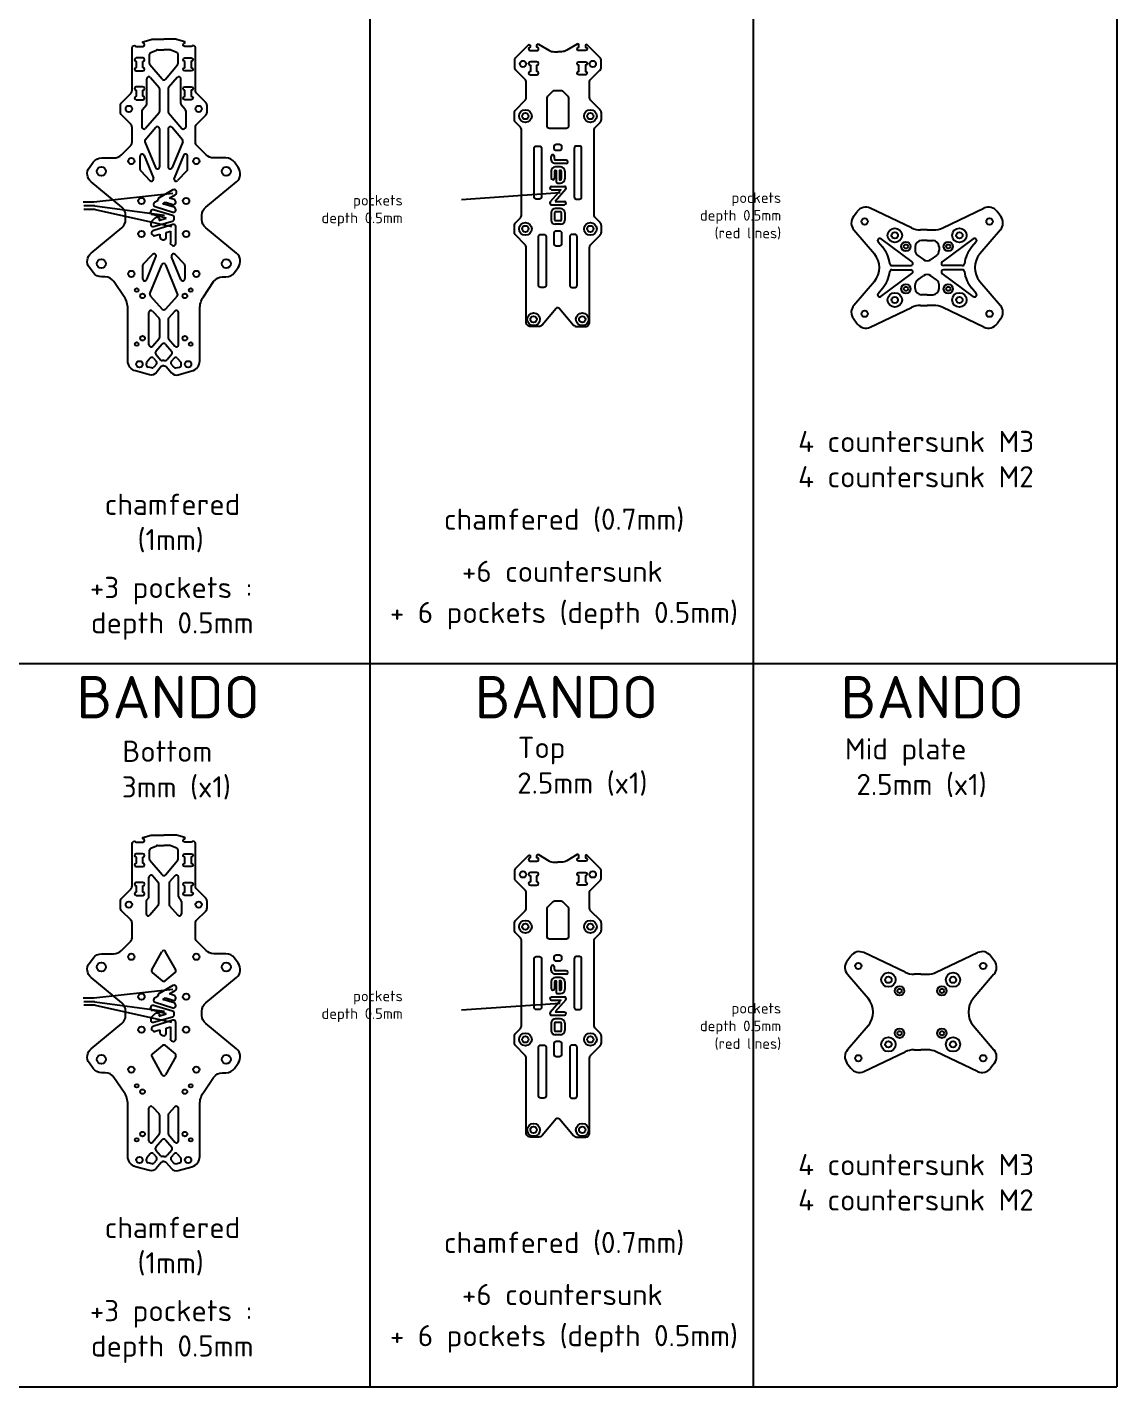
# Model space of a CAD drawing. Header units: millimetres. Extents: x -438 to 1254, y -2368 to 488.
# Drawn here: x 365 to 880, y -709 to -67 of the extents above; entities that cross this region are included whole.
import ezdxf

# ---------------------------------------------------------------- set-up
doc = ezdxf.new("R2010")
doc.units = ezdxf.units.MM
doc.linetypes.add('JIS_09_08', pattern=[10.75, 8, -0.55, 0.55, -0.55, 0.55, -0.55])
for name, color, linetype in [('Calque1', 150, 'Continuous'), ('Calque1_chamfered', 40, 'Continuous'), ('Calque1_countersunk', 90, 'Continuous'), ('Calque1_pocket', 10, 'Continuous')]:
    doc.layers.add(name, color=color, linetype=linetype)
doc.styles.get("Standard").update_dxf_attribs({"font": 'arial.ttf'})

msp = doc.modelspace()

# ---------------------------------------------------------------- linework, layer by layer
at = {"layer": 'Calque1'}
for p, q in [((527.14, 401.79), (527.14, -709.02)), ((708.12, 401.24), (708.12, -709.02)), ((879.83, 401.24), (879.83, -709.02)), ((423.06, -84.33), (423.06, -80.04)), ((423.67, -79.11), (426.44, -77.95)), ((426.83, -77.87), (429.82, -77.87)), ((432.81, -77.87), (429.82, -77.87)), ((435.96, -79.11), (433.2, -77.95)), ((436.57, -84.33), (436.57, -80.04)), ((429.06, -91.68), (423.3, -84.98)), ((430.58, -91.68), (436.33, -84.98)), ((421.82, -103.13), (421.82, -91.56)), ((423.58, -90.91), (427.58, -95.57)), ((427.82, -96.22), (427.82, -106.9)), ((431.82, -96.22), (431.82, -106.9)), ((436.06, -90.91), (432.06, -95.57)), ((437.82, -103.13), (437.82, -91.56)), ((419.48, -106.59), (419.48, -114.28)), ((419.72, -105.94), (421.58, -103.78)), ((427.58, -107.55), (421.24, -114.94)), ((432.06, -107.55), (438.4, -114.94)), ((439.92, -105.94), (438.06, -103.78)), ((440.16, -106.59), (440.16, -114.28)), ((421.06, -120.26), (426.06, -114.43)), ((427.82, -115.09), (427.82, -133.05)), ((431.82, -115.09), (431.82, -133.05)), ((438.58, -120.26), (433.58, -114.43)), ((420.87, -121.23), (425.89, -133.43)), ((438.77, -121.23), (433.74, -133.43)), ((418.62, -134.3), (418.62, -128.11)), ((420.55, -127.73), (424.93, -138.42)), ((439.09, -127.73), (434.71, -138.42)), ((441.01, -134.3), (441.01, -128.11)), ((418.91, -135), (423.29, -139.49)), ((440.73, -135), (436.35, -139.49)), ((782.92, -161.88), (763.41, -152.62)), ((797.61, -161.88), (817.12, -152.62)), ((755.44, -156.61), (757.24, -154.17)), ((825.09, -156.61), (823.28, -154.17)), ((755.66, -162.83), (765.37, -174.17)), ((790.26, -162.85), (787.21, -162.85)), ((790.26, -162.85), (793.32, -162.85)), ((824.87, -162.83), (815.16, -174.17)), ((767.1, -168.5), (769.17, -170.92)), ((768.45, -167.05), (783.1, -177.87)), ((784.61, -170.85), (784.61, -172.5)), ((790.26, -167.85), (787.61, -167.85)), ((790.26, -167.85), (792.92, -167.85)), ((795.92, -170.85), (795.92, -172.5)), ((812.08, -167.05), (797.42, -177.87)), ((813.43, -168.5), (811.36, -170.92)), ((419.82, -179.68), (419.82, -185.87)), ((420.1, -178.98), (424.48, -174.49)), ((421.74, -186.25), (426.12, -175.56)), ((423.29, -193.03), (428.89, -179.35)), ((436.35, -193.03), (430.74, -179.35)), ((437.89, -186.25), (433.51, -175.56)), ((439.53, -178.98), (435.16, -174.49)), ((439.82, -179.68), (439.82, -185.87)), ((773.65, -179.68), (782.51, -179.68)), ((785.82, -174.91), (788.48, -176.87)), ((794.7, -174.91), (792.05, -176.87)), ((806.88, -179.68), (798.02, -179.68)), ((768.45, -194.31), (783.1, -183.48)), ((773.65, -181.68), (782.51, -181.68)), ((785.82, -186.44), (788.48, -184.48)), ((794.7, -186.44), (792.05, -184.48)), ((812.08, -194.31), (797.42, -183.48)), ((806.88, -181.68), (798.02, -181.68)), ((765.37, -187.18), (755.66, -198.52)), ((767.1, -192.85), (769.17, -190.43)), ((784.61, -190.5), (784.61, -188.86)), ((795.92, -190.5), (795.92, -188.86)), ((813.43, -192.85), (811.36, -190.43)), ((815.16, -187.18), (824.87, -198.52)), ((423.48, -194.08), (429.08, -200.25)), ((436.16, -194.08), (430.56, -200.25)), ((787.21, -198.5), (790.26, -198.5)), ((790.26, -193.5), (787.61, -193.5)), ((790.26, -193.5), (792.92, -193.5)), ((793.32, -198.5), (790.26, -198.5)), ((422.82, -217.17), (422.82, -201.9)), ((424.56, -201.22), (427.56, -204.52)), ((427.82, -205.2), (427.82, -213.65)), ((431.82, -205.2), (431.82, -213.65)), ((435.08, -201.22), (432.08, -204.52)), ((436.82, -217.17), (436.82, -201.9)), ((755.44, -204.75), (757.24, -207.19)), ((763.41, -208.73), (782.92, -199.47)), ((817.12, -208.73), (797.61, -199.47)), ((825.09, -204.75), (823.28, -207.19)), ((427.58, -214.3), (424.58, -217.82)), ((429.06, -216.78), (426.06, -220.29)), ((430.58, -216.78), (433.58, -220.29)), ((432.06, -214.3), (435.06, -217.82)), ((423.43, -223.38), (421.85, -225.23)), ((424.96, -223.38), (426.33, -225)), ((426.06, -221.59), (428.28, -224.21)), ((429.82, -224.56), (429.04, -224.56)), ((429.82, -224.56), (430.59, -224.56)), ((433.58, -221.59), (431.36, -224.21)), ((434.68, -223.38), (433.31, -225)), ((436.2, -223.38), (437.79, -225.23)), ((421.61, -226.69), (421.61, -225.88)), ((424.14, -228.04), (422.4, -227.67)), ((426.32, -226.29), (425.11, -227.71)), ((433.31, -226.29), (434.52, -227.71)), ((435.5, -228.04), (437.24, -227.67)), ((438.03, -226.69), (438.03, -225.88)), ((0, -367.61), (879.83, -367.61)), ((423.06, -459.98), (423.06, -455.69)), ((423.67, -454.77), (426.44, -453.6)), ((426.83, -453.53), (429.82, -453.53)), ((432.81, -453.53), (429.82, -453.53)), ((435.96, -454.77), (433.2, -453.6)), ((436.57, -459.98), (436.57, -455.69)), ((429.06, -467.34), (423.3, -460.63)), ((430.58, -467.34), (436.33, -460.63)), ((422.82, -477.62), (422.82, -468.38)), ((424.58, -467.73), (427.08, -470.64)), ((435.06, -467.73), (432.56, -470.64)), ((436.82, -477.62), (436.82, -468.38)), ((427.32, -471.29), (427.32, -481.24)), ((432.32, -471.29), (432.32, -481.24)), ((421.48, -479.92), (421.48, -485.71)), ((421.72, -479.27), (422.58, -478.27)), ((437.92, -479.27), (437.06, -478.27)), ((438.16, -479.92), (438.16, -485.71)), ((427.08, -481.89), (423.24, -486.36)), ((432.56, -481.89), (436.4, -486.36)), ((424.19, -512.17), (428.94, -503.62)), ((435.45, -512.17), (430.69, -503.62)), ((752.42, -508.04), (754.22, -505.6)), ((779.9, -513.32), (760.39, -504.06)), ((794.58, -513.32), (814.1, -504.06)), ((822.07, -508.04), (820.26, -505.6)), ((429.18, -517.35), (424.43, -513.42)), ((430.46, -517.35), (435.21, -513.42)), ((752.64, -514.27), (762.35, -525.61)), ((787.24, -514.29), (784.19, -514.29)), ((787.24, -514.29), (790.3, -514.29)), ((821.84, -514.27), (812.13, -525.61)), ((762.35, -538.62), (752.64, -549.96)), ((812.13, -538.62), (821.84, -549.96)), ((429.18, -547.94), (424.43, -551.87)), ((430.46, -547.94), (435.21, -551.87)), ((760.39, -560.17), (779.9, -550.91)), ((784.19, -549.94), (787.24, -549.94)), ((790.3, -549.94), (787.24, -549.94)), ((814.1, -560.17), (794.58, -550.91)), ((424.19, -553.12), (428.94, -561.67)), ((435.45, -553.12), (430.69, -561.67)), ((752.42, -556.18), (754.22, -558.62)), ((822.07, -556.18), (820.26, -558.62)), ((422.82, -592.83), (422.82, -577.55)), ((424.56, -576.88), (427.56, -580.18)), ((435.08, -576.88), (432.08, -580.18)), ((436.82, -592.83), (436.82, -577.55)), ((427.82, -580.85), (427.82, -589.31)), ((431.82, -580.85), (431.82, -589.31)), ((427.58, -589.96), (424.58, -593.48)), ((432.06, -589.96), (435.06, -593.48)), ((429.06, -592.43), (426.06, -595.95)), ((430.58, -592.43), (433.58, -595.95)), ((421.61, -602.35), (421.61, -601.54)), ((423.43, -599.03), (421.85, -600.89)), ((424.14, -603.7), (422.4, -603.32)), ((424.96, -599.03), (426.33, -600.65)), ((426.32, -601.95), (425.11, -603.37)), ((426.06, -597.24), (428.28, -599.87)), ((429.82, -600.22), (429.04, -600.22)), ((429.82, -600.22), (430.59, -600.22)), ((433.58, -597.24), (431.36, -599.87)), ((434.68, -599.03), (433.31, -600.65)), ((433.31, -601.95), (434.52, -603.37)), ((435.5, -603.7), (437.24, -603.32)), ((436.2, -599.03), (437.79, -600.89)), ((438.03, -602.35), (438.03, -601.54)), ((0, -709.02), (879.83, -709.02))]:
    msp.add_line(p, q, dxfattribs=at)
for points in [[(429.82, -227.06), (429.41, -227.06, 0.219685), (428.65, -227.41), (426.18, -230.31, -0.290544), (423.11, -231.26), (416.5, -229.46, -0.338273), (412.82, -224.64), (412.82, -200.05, 0.149289), (411.11, -194.47), (406.27, -187.28, 0.249496), (402.12, -185.07), (400.48, -185.07, -0.237956), (396.46, -183.04), (394.67, -180.62, -0.39909), (395.51, -173.79), (409.99, -161.88, 0.224285), (411.81, -158.02), (411.81, -156.99), (411.81, -155.96, 0.224285), (409.99, -152.1), (395.51, -140.19, -0.39909), (394.67, -133.36), (396.46, -130.94, -0.237956), (400.48, -128.91), (406.25, -128.91, 0.198912), (409.79, -127.44), (414.23, -123, 0.198912), (414.82, -121.58), (414.82, -114.39, 0.198912), (414.23, -112.98), (410, -108.74, -0.198912), (409.41, -107.33), (409.41, -105.72), (409.41, -104.12, -0.198912), (410, -102.7), (414.23, -98.46, 0.198912), (414.82, -97.05), (414.82, -76.92, -0.322824), (415.5, -75.97), (416.1, -75.77, 0.284915), (416.82, -76.22), (419.94, -76.22, 1), (419.94, -74.62), (419.94, -74.03), (423.82, -72.94, -0.069107), (424.36, -72.86), (429.82, -72.86)], [(429.82, -227.06), (430.22, -227.06, -0.219685), (430.99, -227.41), (433.46, -230.31, 0.290544), (436.53, -231.26), (443.13, -229.46, 0.338273), (446.82, -224.64), (446.82, -200.05, -0.149289), (448.52, -194.47), (453.37, -187.28, -0.249496), (457.51, -185.07), (459.16, -185.07, 0.237956), (463.18, -183.04), (464.97, -180.62, 0.39909), (464.12, -173.79), (449.65, -161.88, -0.224285), (447.82, -158.02), (447.82, -156.99), (447.82, -155.96, -0.224285), (449.65, -152.1), (464.12, -140.19, 0.39909), (464.97, -133.36), (463.18, -130.94, 0.237956), (459.16, -128.91), (453.39, -128.91, -0.198912), (449.85, -127.44), (445.4, -123, -0.198912), (444.82, -121.58), (444.82, -114.39, -0.198912), (445.4, -112.98), (449.64, -108.74, 0.198912), (450.23, -107.33), (450.23, -105.72), (450.23, -104.12, 0.198912), (449.64, -102.7), (445.4, -98.46, -0.198912), (444.82, -97.05), (444.82, -76.92, 0.322824), (444.13, -75.97), (443.54, -75.77, -0.284915), (442.82, -76.22), (439.7, -76.22, -1), (439.7, -74.62), (439.7, -74.03), (435.82, -72.94, 0.069107), (435.27, -72.86), (429.82, -72.86)], [(615.91, -199.57, 0.219685), (615.15, -199.92), (608.47, -207.76, -0.219685), (606.95, -208.46), (602.91, -208.46, -0.414214), (600.91, -206.46), (600.91, -171.17, 0.198912), (600.33, -169.76), (595.98, -165.41, -0.198912), (595.39, -163.99), (595.39, -160.78, -0.198912), (595.98, -159.37), (598.2, -157.14, 0.198912), (598.79, -155.73), (598.79, -115.81, 0.198912), (598.2, -114.39), (595.98, -112.17, -0.198912), (595.39, -110.75), (595.39, -107.54, -0.198912), (595.98, -106.13), (600.33, -101.78, 0.198912), (600.91, -100.36), (600.91, -92.76, 0.198912), (600.62, -92.05), (596.09, -87.52, -0.198912), (595.51, -86.11), (595.51, -84.5), (595.51, -82.9, -0.198912), (596.09, -81.48), (602.03, -75.54, -0.668179), (602.88, -75.89), (602.88, -76.63, 1), (602.88, -78.23), (606.03, -78.23, 1.000028), (606.03, -76.63), (606.03, -75.58, -0.58149), (606.79, -75.15), (611.7, -78.06, 0.134807), (614.25, -78.76), (615.91, -78.76)], [(615.91, -199.57, -0.219685), (616.68, -199.92), (623.36, -207.76, 0.219685), (624.88, -208.46), (628.91, -208.46, 0.414214), (630.91, -206.46), (630.91, -171.17, -0.198912), (631.5, -169.76), (635.85, -165.41, 0.198912), (636.44, -163.99), (636.44, -160.78, 0.198912), (635.85, -159.37), (633.63, -157.14, -0.198912), (633.04, -155.73), (633.04, -115.81, -0.198912), (633.63, -114.39), (635.85, -112.17, 0.198912), (636.44, -110.75), (636.44, -107.54, 0.198912), (635.85, -106.13), (631.5, -101.78, -0.198912), (630.91, -100.36), (630.91, -92.76, -0.198912), (631.21, -92.05), (635.74, -87.52, 0.198912), (636.32, -86.11), (636.32, -84.5), (636.32, -82.9, 0.198912), (635.74, -81.48), (629.8, -75.54, 0.668179), (628.94, -75.89), (628.94, -76.63, -1), (628.94, -78.23), (625.79, -78.23, -1.000028), (625.79, -76.63), (625.79, -75.58, 0.58149), (625.04, -75.15), (620.13, -78.06, -0.134807), (617.58, -78.76), (615.91, -78.76)], [(429.82, -602.72), (429.41, -602.72, 0.219685), (428.65, -603.07), (426.18, -605.97, -0.290544), (423.11, -606.92), (416.5, -605.12, -0.338273), (412.82, -600.29), (412.82, -575.71, 0.149289), (411.11, -570.12), (406.27, -562.93, 0.249496), (402.12, -560.73), (400.48, -560.73, -0.237956), (396.46, -558.7), (394.67, -556.28, -0.39909), (395.51, -549.44), (409.99, -537.54, 0.224285), (411.81, -533.68), (411.81, -532.65), (411.81, -531.62, 0.224285), (409.99, -527.75), (395.51, -515.85, -0.39909), (394.67, -509.02), (396.46, -506.59, -0.237956), (400.48, -504.56), (406.25, -504.56, 0.198912), (409.79, -503.1), (414.23, -498.65, 0.198912), (414.82, -497.24), (414.82, -490.05, 0.198912), (414.23, -488.63), (410, -484.4, -0.198912), (409.41, -482.98), (409.41, -481.38), (409.41, -479.77, -0.198912), (410, -478.36), (414.23, -474.12, 0.198912), (414.82, -472.71), (414.82, -452.58, -0.322824), (415.5, -451.63), (416.1, -451.43, 0.284915), (416.82, -451.87), (419.94, -451.87, 1), (419.94, -450.27), (419.94, -449.69), (423.82, -448.59, -0.069107), (424.36, -448.52), (429.82, -448.52)], [(429.82, -602.72), (430.22, -602.72, -0.219685), (430.99, -603.07), (433.46, -605.97, 0.290544), (436.53, -606.92), (443.13, -605.12, 0.338273), (446.82, -600.29), (446.82, -575.71, -0.149289), (448.52, -570.12), (453.37, -562.93, -0.249496), (457.51, -560.73), (459.16, -560.73, 0.237956), (463.18, -558.7), (464.97, -556.28, 0.39909), (464.12, -549.44), (449.65, -537.54, -0.224285), (447.82, -533.68), (447.82, -532.65), (447.82, -531.62, -0.224285), (449.65, -527.75), (464.12, -515.85, 0.39909), (464.97, -509.02), (463.18, -506.59, 0.237956), (459.16, -504.56), (453.39, -504.56, -0.198912), (449.85, -503.1), (445.4, -498.65, -0.198912), (444.82, -497.24), (444.82, -490.05, -0.198912), (445.4, -488.63), (449.64, -484.4, 0.198912), (450.23, -482.98), (450.23, -481.38), (450.23, -479.77, 0.198912), (449.64, -478.36), (445.4, -474.12, -0.198912), (444.82, -472.71), (444.82, -452.58, 0.322824), (444.13, -451.63), (443.54, -451.43, -0.284915), (442.82, -451.87), (439.7, -451.87, -1), (439.7, -450.27), (439.7, -449.69), (435.82, -448.59, 0.069107), (435.27, -448.52), (429.82, -448.52)], [(615.91, -582.23, 0.219685), (615.15, -582.58), (608.47, -590.42, -0.219685), (606.95, -591.12), (602.91, -591.12, -0.414214), (600.91, -589.12), (600.91, -553.83, 0.198912), (600.33, -552.42), (595.98, -548.06, -0.198912), (595.39, -546.65), (595.39, -543.44, -0.198912), (595.98, -542.02), (598.2, -539.8, 0.198912), (598.79, -538.38), (598.79, -498.46, 0.198912), (598.2, -497.05), (595.98, -494.82, -0.198912), (595.39, -493.41), (595.39, -490.2, -0.198912), (595.98, -488.79), (600.33, -484.43, 0.198912), (600.91, -483.02), (600.91, -475.41, 0.198912), (600.62, -474.71), (596.09, -470.18, -0.198912), (595.51, -468.76), (595.51, -467.16), (595.51, -465.55, -0.198912), (596.09, -464.14), (602.03, -458.2, -0.668179), (602.88, -458.55), (602.88, -459.29, 1), (602.88, -460.89), (606.03, -460.89, 1.000028), (606.03, -459.29), (606.03, -458.23, -0.58149), (606.79, -457.8), (611.7, -460.72, 0.134807), (614.25, -461.42), (615.91, -461.42)], [(615.91, -582.23, -0.219685), (616.68, -582.58), (623.36, -590.42, 0.219685), (624.88, -591.12), (628.91, -591.12, 0.414214), (630.91, -589.12), (630.91, -553.83, -0.198912), (631.5, -552.42), (635.85, -548.06, 0.198912), (636.44, -546.65), (636.44, -543.44, 0.198912), (635.85, -542.02), (633.63, -539.8, -0.198912), (633.04, -538.38), (633.04, -498.46, -0.198912), (633.63, -497.05), (635.85, -494.82, 0.198912), (636.44, -493.41), (636.44, -490.2, 0.198912), (635.85, -488.79), (631.5, -484.43, -0.198912), (630.91, -483.02), (630.91, -475.41, -0.198912), (631.21, -474.71), (635.74, -470.18, 0.198912), (636.32, -468.76), (636.32, -467.16), (636.32, -465.55, 0.198912), (635.74, -464.14), (629.8, -458.2, 0.668179), (628.94, -458.55), (628.94, -459.29, -1), (628.94, -460.89), (625.79, -460.89, -1.000028), (625.79, -459.29), (625.79, -458.23, 0.58149), (625.04, -457.8), (620.13, -460.72, -0.134807), (617.58, -461.42), (615.91, -461.42)]]:
    msp.add_lwpolyline(points, format="xyb", dxfattribs=at)
for points in [[(419.94, -83.3, 1), (419.94, -81.7), (416.82, -81.7, 1), (416.82, -83.3), (416.82, -86.2, 1), (416.82, -87.8), (419.94, -87.8, 1), (419.94, -86.2)], [(439.7, -83.3, -1), (439.7, -81.7), (442.82, -81.7, -1), (442.82, -83.3), (442.82, -86.2, -1), (442.82, -87.8), (439.7, -87.8, -1), (439.7, -86.2)], [(606.03, -89.6, 1), (606.03, -88), (606.03, -85.1, 1), (606.03, -83.5), (602.91, -83.5, 1), (602.91, -85.1), (602.91, -88, 1), (602.91, -89.6)], [(625.79, -89.6, -1), (625.79, -88), (625.79, -85.1, -1), (625.79, -83.5), (628.91, -83.5, -1), (628.91, -85.1), (628.91, -88, -1), (628.91, -89.6)], [(419.94, -96.89, 1), (419.94, -95.29), (416.82, -95.29, 1), (416.82, -96.89), (416.82, -99.79, 1), (416.82, -101.39), (419.94, -101.39, 1), (419.94, -99.79)], [(439.7, -96.89, -1), (439.7, -95.29), (442.82, -95.29, -1), (442.82, -96.89), (442.82, -99.79, -1), (442.82, -101.39), (439.7, -101.39, -1), (439.7, -99.79)], [(614.38, -96.98), (617.45, -96.98, -0.198912), (618.16, -97.27), (620.62, -99.73, -0.198912), (620.91, -100.44), (620.91, -113.98, -0.414214), (619.91, -114.98), (611.91, -114.98, -0.414214), (610.91, -113.98), (610.91, -100.44, -0.198912), (611.21, -99.73), (613.67, -97.27, -0.198912)], [(605.71, -123.27), (607.21, -123.27, -0.414214), (608.21, -124.27), (608.21, -147.27, -0.414214), (607.21, -148.27), (605.71, -148.27, -0.414214), (604.71, -147.27), (604.71, -124.27, -0.414214)], [(626.12, -123.27), (624.62, -123.27, 0.414214), (623.62, -124.27), (623.62, -147.27, 0.414214), (624.62, -148.27), (626.12, -148.27, 0.414214), (627.12, -147.27), (627.12, -124.27, 0.414214)], [(607.83, -165.03), (609.33, -165.03, -0.414214), (610.33, -166.03), (610.33, -189.03, -0.414214), (609.33, -190.03), (607.83, -190.03, -0.414214), (606.83, -189.03), (606.83, -166.03, -0.414214)], [(624, -165.03), (622.5, -165.03, 0.414214), (621.5, -166.03), (621.5, -189.03, 0.414214), (622.5, -190.03), (624, -190.03, 0.414214), (625, -189.03), (625, -166.03, 0.414214)], [(419.94, -458.96, 1), (419.94, -457.36), (416.82, -457.36, 1), (416.82, -458.96), (416.82, -461.86, 1), (416.82, -463.46), (419.94, -463.46, 1), (419.94, -461.86)], [(439.7, -458.96, -1), (439.7, -457.36), (442.82, -457.36, -1), (442.82, -458.96), (442.82, -461.86, -1), (442.82, -463.46), (439.7, -463.46, -1), (439.7, -461.86)], [(606.03, -472.26, 1), (606.03, -470.66), (606.03, -467.76, 1), (606.03, -466.16), (602.91, -466.16, 1), (602.91, -467.76), (602.91, -470.66, 1), (602.91, -472.26)], [(625.79, -472.26, -1), (625.79, -470.66), (625.79, -467.76, -1), (625.79, -466.16), (628.91, -466.16, -1), (628.91, -467.76), (628.91, -470.66, -1), (628.91, -472.26)], [(419.94, -472.54, 1), (419.94, -470.94), (416.82, -470.94, 1), (416.82, -472.54), (416.82, -475.44, 1), (416.82, -477.04), (419.94, -477.04, 1), (419.94, -475.44)], [(439.7, -472.54, -1), (439.7, -470.94), (442.82, -470.94, -1), (442.82, -472.54), (442.82, -475.44, -1), (442.82, -477.04), (439.7, -477.04, -1), (439.7, -475.44)], [(614.38, -479.63), (617.45, -479.63, -0.198912), (618.16, -479.92), (620.62, -482.39, -0.198912), (620.91, -483.1), (620.91, -496.63, -0.414214), (619.91, -497.63), (611.91, -497.63, -0.414214), (610.91, -496.63), (610.91, -483.1, -0.198912), (611.21, -482.39), (613.67, -479.92, -0.198912)], [(605.71, -505.92), (607.21, -505.92, -0.414214), (608.21, -506.92), (608.21, -529.92, -0.414214), (607.21, -530.92), (605.71, -530.92, -0.414214), (604.71, -529.92), (604.71, -506.92, -0.414214)], [(626.12, -505.92), (624.62, -505.92, 0.414214), (623.62, -506.92), (623.62, -529.92, 0.414214), (624.62, -530.92), (626.12, -530.92, 0.414214), (627.12, -529.92), (627.12, -506.92, 0.414214)], [(607.83, -547.68), (609.33, -547.68, -0.414214), (610.33, -548.68), (610.33, -571.68, -0.414214), (609.33, -572.68), (607.83, -572.68, -0.414214), (606.83, -571.68), (606.83, -548.68, -0.414214)], [(624, -547.68), (622.5, -547.68, 0.414214), (621.5, -548.68), (621.5, -571.68, 0.414214), (622.5, -572.68), (624, -572.68, 0.414214), (625, -571.68), (625, -548.68, 0.414214)]]:
    msp.add_lwpolyline(points, format="xyb", close=True, dxfattribs=at)
for centre, radius in [((599.43, -84.5), 1.5), ((632.4, -84.5), 1.5), ((413.34, -105.72), 1.5), ((446.3, -105.72), 1.5), ((600.57, -109.15), 1.5), ((631.26, -109.15), 1.5), ((400.33, -135.2), 2.15), ((414.48, -130.37), 1.5), ((445.16, -130.37), 1.5), ((459.3, -135.2), 2.15), ((419.28, -149.2), 1.5), ((440.36, -149.2), 1.5), ((760.78, -158.89), 1.5), ((819.75, -158.89), 1.5), ((419.28, -164.78), 1.5), ((440.36, -164.78), 1.5), ((600.57, -162.39), 1.5), ((631.26, -162.39), 1.5), ((775.01, -165.43), 1.5), ((805.51, -165.43), 1.5), ((780.26, -170.68), 1), ((800.26, -170.68), 1), ((400.33, -178.78), 2.15), ((459.3, -178.78), 2.15), ((414.48, -183.61), 1.5), ((445.16, -183.61), 1.5), ((417.07, -191.28), 0.85), ((442.57, -191.28), 0.85), ((780.26, -190.68), 1), ((800.26, -190.68), 1), ((419.82, -194.03), 1.1), ((439.82, -194.03), 1.1), ((775.01, -195.93), 1.5), ((805.51, -195.93), 1.5), ((604.41, -205.05), 1.5), ((627.41, -205.05), 1.5), ((760.78, -202.46), 1.5), ((819.75, -202.46), 1.5), ((417.07, -216.78), 0.85), ((419.82, -214.03), 1.1), ((439.82, -214.03), 1.1), ((442.57, -216.78), 0.85), ((418.32, -226.27), 1.5), ((441.32, -226.27), 1.5), ((599.43, -467.16), 1.5), ((632.4, -467.16), 1.5), ((413.34, -481.38), 1.5), ((446.3, -481.38), 1.5), ((600.57, -491.81), 1.5), ((631.26, -491.81), 1.5), ((414.48, -506.03), 1.5), ((445.16, -506.03), 1.5), ((400.33, -510.86), 2.15), ((459.3, -510.86), 2.15), ((757.76, -510.33), 1.5), ((816.73, -510.33), 1.5), ((771.99, -516.86), 1.5), ((802.49, -516.86), 1.5), ((419.28, -524.86), 1.5), ((440.36, -524.86), 1.5), ((777.24, -522.11), 1), ((797.24, -522.11), 1), ((419.28, -540.43), 1.5), ((440.36, -540.43), 1.5), ((600.57, -545.04), 1.5), ((631.26, -545.04), 1.5), ((777.24, -542.11), 1), ((797.24, -542.11), 1), ((771.99, -547.36), 1.5), ((802.49, -547.36), 1.5), ((400.33, -554.43), 2.15), ((414.48, -559.27), 1.5), ((445.16, -559.27), 1.5), ((459.3, -554.43), 2.15), ((757.76, -553.9), 1.5), ((816.73, -553.9), 1.5), ((417.07, -566.94), 0.85), ((419.82, -569.69), 1.1), ((439.82, -569.69), 1.1), ((442.57, -566.94), 0.85), ((419.82, -589.69), 1.1), ((439.82, -589.69), 1.1), ((604.41, -587.71), 1.5), ((627.41, -587.71), 1.5), ((417.07, -592.44), 0.85), ((442.57, -592.44), 0.85), ((418.32, -601.93), 1.5), ((441.32, -601.93), 1.5)]:
    msp.add_circle(centre, radius, dxfattribs=at)
for centre, radius, start, end in [((424.06, -80.04), 1, 112.86101, 180), ((426.83, -78.87), 1, 90, 112.86101), ((432.81, -78.87), 1, 67.13899, 90), ((435.57, -80.04), 1, 0, 67.13899), ((424.06, -84.33), 1, 180, 220.65244), ((435.57, -84.33), 1, 319.34756, 0), ((422.82, -91.56), 1, 40.65244, 180), ((426.82, -96.22), 1, 0, 40.65244), ((429.82, -91.03), 1, 220.65244, 319.34756), ((432.82, -96.22), 1, 139.34756, 180), ((436.82, -91.56), 1, 360, 139.34756), ((420.48, -106.59), 1, 139.34756, 180), ((420.82, -103.13), 1, 319.34756, 0), ((426.82, -106.9), 1, 319.34756, 360), ((432.82, -106.9), 1, 180, 220.65244), ((438.82, -103.13), 1, 180, 220.65244), ((439.16, -106.59), 1, 360, 40.65244), ((420.48, -114.28), 1, 180, 319.34756), ((426.82, -115.09), 1, 0, 139.34756), ((432.82, -115.09), 1, 40.65244, 180), ((439.16, -114.28), 1, 220.65244, 360), ((421.82, -120.91), 1, 139.34756, 198.90375), ((437.82, -120.91), 1, 341.09625, 40.65244), ((419.62, -128.11), 1, 22.27365, 180), ((440.01, -128.11), 1, 360, 157.72635), ((419.62, -134.3), 1, 180, 224.25472), ((426.82, -133.05), 1, 202.39272, 0), ((432.82, -133.05), 1, 180, 337.60728), ((440.01, -134.3), 1, 315.74528, 360), ((424, -138.8), 1, 224.25472, 22.27365), ((435.63, -138.8), 1, 157.72635, 315.74528), ((761.26, -157.14), 5, 64.6114, 143.53972), ((819.26, -157.14), 5, 36.46028, 115.3886), ((759.46, -159.58), 5, 143.53972, 220.55987), ((821.07, -159.58), 5, 319.44013, 36.46028), ((767.86, -167.85), 1, 53.53972, 220.55987), ((787.21, -152.85), 10, 244.6114, 270), ((793.32, -152.85), 10, 270, 295.3886), ((812.67, -167.85), 1, 319.44013, 126.46028), ((757.77, -180.68), 15, 7.18076, 40.55987), ((787.61, -170.85), 3, 90, 180), ((787.61, -172.5), 3, 180, 233.53972), ((792.92, -170.85), 3, 0, 90), ((792.92, -172.5), 3, 306.46028, 0), ((822.75, -180.68), 15, 139.44013, 172.81924), ((420.82, -179.68), 1, 135.74528, 180), ((425.2, -175.18), 1, 337.72635, 135.74528), ((429.82, -179.73), 1, 22.27365, 157.72635), ((434.44, -175.18), 1, 44.25472, 202.27365), ((438.82, -179.68), 1, 0, 44.25472), ((757.77, -180.68), 10, 319.44013, 40.55987), ((773.65, -178.68), 1, 187.18076, 270), ((782.51, -178.68), 1, 270, 53.53972), ((790.26, -174.46), 3, 233.53972, 306.46028), ((798.02, -178.68), 1, 126.46028, 270), ((806.88, -178.68), 1, 270, 352.81924), ((822.75, -180.68), 10, 139.44013, 220.55987), ((420.82, -185.87), 1, 180, 337.72635), ((438.82, -185.87), 1, 202.27365, 0), ((757.77, -180.68), 15, 319.44013, 352.81924), ((773.65, -182.68), 1, 90, 172.81924), ((782.51, -182.68), 1, 306.46028, 90), ((790.26, -186.89), 3, 53.53972, 126.46028), ((798.02, -182.68), 1, 90, 233.53972), ((806.88, -182.68), 1, 7.18076, 90), ((822.75, -180.68), 15, 187.18076, 220.55987), ((787.61, -188.86), 3, 126.46028, 180), ((787.61, -190.5), 3, 180, 270), ((792.92, -190.5), 3, 270, 0), ((792.92, -188.86), 3, 0, 53.53972), ((424.21, -193.41), 1, 157.72635, 222.27099), ((435.42, -193.41), 1, 317.72901, 22.27365), ((759.46, -201.77), 5, 139.44013, 216.46028), ((767.86, -193.5), 1, 139.44013, 306.46028), ((787.21, -208.5), 10, 90, 115.3886), ((793.32, -208.5), 10, 64.6114, 90), ((812.67, -193.5), 1, 233.53972, 40.55987), ((821.07, -201.77), 5, 323.53972, 40.55987), ((423.82, -201.9), 1, 42.27099, 180), ((426.82, -205.2), 1, 360, 42.27099), ((429.82, -199.58), 1, 222.27099, 317.72901), ((432.82, -205.2), 1, 137.72901, 180), ((435.82, -201.9), 1, 0, 137.72901), ((761.26, -204.21), 5, 216.46028, 295.3886), ((819.26, -204.21), 5, 244.6114, 323.53972), ((423.82, -217.17), 1, 180, 319.56075), ((426.82, -213.65), 1, 319.56075, 0), ((429.82, -217.42), 1, 90, 139.56075), ((429.82, -217.42), 1, 40.43925, 90), ((432.82, -213.65), 1, 180, 220.43925), ((435.82, -217.17), 1, 220.43925, 0), ((424.19, -224.02), 1, 40.23349, 139.56075), ((426.82, -220.94), 1, 139.56075, 220.23349), ((429.04, -223.56), 1, 220.23349, 270), ((430.59, -223.56), 1, 270, 319.76651), ((432.81, -220.94), 1, 319.76651, 40.43925), ((435.44, -224.02), 1, 40.43925, 139.76651), ((422.61, -225.88), 1, 139.56075, 180), ((422.61, -226.69), 1, 180, 257.85953), ((424.35, -227.06), 1, 257.85953, 319.56075), ((425.56, -225.64), 1, 319.56075, 40.23349), ((434.07, -225.64), 1, 139.76651, 220.43925), ((435.29, -227.06), 1, 220.43925, 282.14047), ((437.03, -226.69), 1, 282.14047, 360), ((437.03, -225.88), 1, 360, 40.43925), ((424.06, -455.69), 1, 112.86101, 180), ((426.83, -454.53), 1, 90, 112.86101), ((432.81, -454.53), 1, 67.13899, 90), ((435.57, -455.69), 1, 0, 67.13899), ((424.06, -459.98), 1, 180, 220.65244), ((435.57, -459.98), 1, 319.34756, 0), ((423.82, -468.38), 1, 40.65244, 180), ((429.82, -466.69), 1, 220.65244, 319.34756), ((435.82, -468.38), 1, 0, 139.34756), ((426.32, -471.29), 1, 0, 40.65244), ((433.32, -471.29), 1, 139.34756, 180), ((422.48, -479.92), 1, 139.34756, 180), ((421.82, -477.62), 1, 319.34756, 0), ((426.32, -481.24), 1, 319.34756, 0), ((433.32, -481.24), 1, 180, 220.65244), ((437.82, -477.62), 1, 180, 220.65244), ((437.16, -479.92), 1, 0, 40.65244), ((422.48, -485.71), 1, 180, 319.34756), ((437.16, -485.71), 1, 220.65244, 0), ((429.82, -504.11), 1, 29.09751, 150.90249), ((758.24, -508.58), 5, 64.6114, 143.53972), ((816.24, -508.58), 5, 36.46028, 115.3886), ((425.06, -512.65), 1, 150.90249, 230.45791), ((434.58, -512.65), 1, 309.54209, 29.09751), ((756.44, -511.02), 5, 143.53972, 220.55987), ((784.19, -504.29), 10, 244.6114, 270), ((790.3, -504.29), 10, 270, 295.3886), ((818.05, -511.02), 5, 319.44013, 36.46028), ((429.82, -516.58), 1, 230.45791, 309.54209), ((754.75, -532.11), 10, 319.44013, 40.55987), ((819.73, -532.11), 10, 139.44013, 220.55987), ((425.06, -552.64), 1, 129.54209, 209.09751), ((429.82, -548.71), 1, 50.45791, 129.54209), ((434.58, -552.64), 1, 330.90249, 50.45791), ((756.44, -553.21), 5, 139.44013, 216.46028), ((784.19, -559.94), 10, 90, 115.3886), ((790.3, -559.94), 10, 64.6114, 90), ((818.05, -553.21), 5, 323.53972, 40.55987), ((429.82, -561.18), 1, 209.09751, 330.90249), ((758.24, -555.65), 5, 216.46028, 295.3886), ((816.24, -555.65), 5, 244.6114, 323.53972), ((423.82, -577.55), 1, 42.27099, 180), ((435.82, -577.55), 1, 0, 137.72901), ((426.82, -580.85), 1, 360, 42.27099), ((432.82, -580.85), 1, 137.72901, 180), ((426.82, -589.31), 1, 319.56075, 0), ((432.82, -589.31), 1, 180, 220.43925), ((423.82, -592.83), 1, 180, 319.56075), ((426.82, -596.6), 1, 139.56075, 220.23349), ((429.82, -593.08), 1, 90, 139.56075), ((429.82, -593.08), 1, 40.43925, 90), ((432.81, -596.6), 1, 319.76651, 40.43925), ((435.82, -592.83), 1, 220.43925, 0), ((422.61, -601.54), 1, 139.56075, 180), ((422.61, -602.35), 1, 180, 257.85953), ((424.19, -599.68), 1, 40.23349, 139.56075), ((425.56, -601.3), 1, 319.56075, 40.23349), ((429.04, -599.22), 1, 220.23349, 270), ((430.59, -599.22), 1, 270, 319.76651), ((434.07, -601.3), 1, 139.76651, 220.43925), ((435.44, -599.68), 1, 40.43925, 139.76651), ((437.03, -602.35), 1, 282.14047, 360), ((437.03, -601.54), 1, 360, 40.43925), ((424.35, -602.72), 1, 257.85953, 319.56075), ((435.29, -602.72), 1, 220.43925, 282.14047)]:
    msp.add_arc(centre, radius, start, end, dxfattribs=at)
at = {"layer": 'Calque1_countersunk'}
for centre, radius in [((600.57, -109.15), 3), ((631.26, -109.15), 3), ((600.57, -162.39), 3), ((631.26, -162.39), 3), ((775.01, -165.43), 3.4), ((805.51, -165.43), 3.4), ((780.26, -170.68), 2.2), ((800.26, -170.68), 2.2), ((775.01, -195.93), 3.4), ((780.26, -190.68), 2.2), ((800.26, -190.68), 2.2), ((805.51, -195.93), 3.4), ((604.41, -205.05), 3), ((627.41, -205.05), 3), ((600.57, -491.81), 3), ((631.26, -491.81), 3), ((771.99, -516.86), 3.4), ((802.49, -516.86), 3.4), ((777.24, -522.11), 2.25), ((797.24, -522.11), 2.25), ((600.57, -545.04), 3), ((631.26, -545.04), 3), ((771.99, -547.36), 3.4), ((777.24, -542.11), 2.25), ((797.24, -542.11), 2.25), ((802.49, -547.36), 3.4), ((604.41, -587.71), 3), ((627.41, -587.71), 3)]:
    msp.add_circle(centre, radius, dxfattribs=at)
at = {"layer": 'Calque1_pocket'}
for p, q in [((617.13, -133.15), (614.73, -133.15)), ((612.73, -135.15), (612.73, -138.39)), ((612.75, -138.39), (612.73, -138.39)), ((614.33, -135.15), (614.33, -138.39)), ((617.53, -135.15), (617.53, -138.75)), ((619.13, -135.15), (619.13, -138.75)), ((434.05, -145.75), (396.86, -149.84)), ((434.13, -143.88), (427.63, -147.69)), ((432.56, -147.86), (435.21, -146.32)), ((435.75, -145.39), (435.75, -144.81)), ((616.95, -145.4), (570.44, -148.63)), ((612.93, -142.31), (619, -142.31)), ((619.61, -143.63), (614.67, -149.38)), ((396.86, -149.84), (391.77, -149.84)), ((397.29, -151.55), (392.03, -151.55)), ((397.49, -153.26), (392.03, -153.26)), ((397.29, -151.55), (430.15, -155.98)), ((397.49, -153.26), (433.45, -161.28)), ((433.98, -156.02), (424.98, -153.41)), ((427.12, -148.9), (425.47, -149.86)), ((425.68, -151.81), (434.05, -154.5)), ((429.41, -150.53), (430.66, -149.74)), ((434.7, -152.17), (429.41, -150.53)), ((430.66, -149.74), (434.03, -150.9)), ((434.72, -148.57), (432.56, -147.86)), ((435.45, -149.88), (435.45, -149.6)), ((435.45, -153.47), (435.45, -153.2)), ((614.67, -149.38), (619, -149.38)), ((617.13, -152.72), (614.7, -152.72)), ((423.61, -154.6), (423.61, -154.45)), ((423.63, -159.69), (423.63, -160.24)), ((425.6, -157.31), (423.96, -158.92)), ((430.96, -157.33), (424.42, -155.64)), ((434.08, -160.31), (424.72, -163.25)), ((425, -161.27), (433.98, -158.69)), ((427.68, -157.32), (426.62, -157.04)), ((427.49, -158.38), (430.96, -157.33)), ((427.87, -157.99), (427.49, -158.38)), ((434.75, -157.65), (434.75, -157.05)), ((612.7, -154.72), (612.7, -158.2)), ((614.3, -154.72), (614.3, -158.2)), ((617.13, -154.32), (614.7, -154.32)), ((617.13, -158.6), (614.7, -158.6)), ((617.13, -160.2), (614.7, -160.2)), ((617.53, -154.72), (617.53, -158.2)), ((619.13, -154.72), (619.13, -158.2)), ((424.51, -165.21), (424.92, -165.44)), ((425.75, -165.55), (427.92, -164.89)), ((427.92, -164.89), (427.92, -166.12)), ((430.87, -164.08), (432.91, -163.48)), ((430.87, -166.54), (430.87, -164.08)), ((432.91, -163.48), (432.91, -169.02)), ((435.48, -169.24), (435.48, -161.33)), ((428.49, -167.08), (429.29, -167.5)), ((433.47, -169.96), (433.89, -170.19)), ((434.13, -519.54), (427.63, -523.35)), ((612.73, -517.81), (612.73, -521.04)), ((614.33, -517.81), (614.33, -521.04)), ((617.13, -515.81), (614.73, -515.81)), ((617.53, -517.81), (617.53, -521.41)), ((619.13, -517.81), (619.13, -521.41)), ((396.86, -525.5), (391.77, -525.5)), ((434.05, -521.41), (396.86, -525.5)), ((427.12, -524.56), (425.47, -525.51)), ((429.41, -526.19), (430.66, -525.39)), ((434.7, -527.83), (429.41, -526.19)), ((430.66, -525.39), (434.03, -526.56)), ((432.56, -523.52), (435.21, -521.97)), ((434.72, -524.23), (432.56, -523.52)), ((435.45, -525.54), (435.45, -525.25)), ((435.75, -521.04), (435.75, -520.47)), ((612.75, -521.04), (612.73, -521.04)), ((612.93, -524.97), (619, -524.97)), ((619.61, -526.29), (614.67, -532.04)), ((397.29, -527.21), (392.03, -527.21)), ((397.49, -528.91), (392.03, -528.91)), ((397.29, -527.21), (430.15, -531.63)), ((397.49, -528.91), (433.45, -536.93)), ((423.61, -530.25), (423.61, -530.1)), ((430.96, -532.98), (424.42, -531.29)), ((433.98, -531.68), (424.98, -529.07)), ((425.68, -527.47), (434.05, -530.15)), ((427.68, -532.97), (426.62, -532.7)), ((434.75, -533.31), (434.75, -532.71)), ((435.45, -529.13), (435.45, -528.86)), ((616.95, -528.05), (570.44, -531.28)), ((614.67, -532.04), (619, -532.04)), ((423.63, -535.34), (423.63, -535.89)), ((425.6, -532.97), (423.96, -534.57)), ((434.08, -535.96), (424.72, -538.91)), ((425, -536.93), (433.98, -534.34)), ((427.49, -534.03), (430.96, -532.98)), ((427.87, -533.64), (427.49, -534.03)), ((430.87, -539.73), (432.91, -539.13)), ((432.91, -539.13), (432.91, -544.67)), ((435.48, -544.9), (435.48, -536.99)), ((612.7, -537.37), (612.7, -540.86)), ((614.3, -537.37), (614.3, -540.86)), ((617.13, -535.37), (614.7, -535.37)), ((617.13, -536.97), (614.7, -536.97)), ((617.53, -537.37), (617.53, -540.86)), ((619.13, -537.37), (619.13, -540.86)), ((424.51, -540.87), (424.92, -541.1)), ((425.75, -541.2), (427.92, -540.55)), ((427.92, -540.55), (427.92, -541.78)), ((428.49, -542.73), (429.29, -543.15)), ((430.87, -542.2), (430.87, -539.73)), ((617.13, -541.26), (614.7, -541.26)), ((617.13, -542.86), (614.7, -542.86)), ((433.47, -545.62), (433.89, -545.84))]:
    msp.add_line(p, q, dxfattribs=at)
for points in [[(619.88, -131.58), (614.67, -131.58, -0.245066), (613.23, -130.82, -0.113399), (612.87, -129.94, -0.037158), (612.72, -128.16, -0.049183)], [(619.88, -129.98), (614.67, -129.98, -0.245066), (614.54, -129.91, -0.113399), (614.45, -129.69, -0.037158), (614.32, -128.14)], [(614.73, -134.75), (615.06, -134.75), (615.06, -139.95, 0.414214), (615.86, -140.75), (617.13, -140.75)], [(612.93, -143.91), (617.26, -143.91), (612.32, -149.66, 0.640968), (612.93, -150.98), (619, -150.98)], [(619.88, -514.23), (614.67, -514.23, -0.245066), (613.23, -513.48, -0.113399), (612.87, -512.6, -0.037158), (612.72, -510.81, -0.049183)], [(619.88, -512.63), (614.67, -512.63, -0.245066), (614.54, -512.56, -0.113399), (614.45, -512.35, -0.037158), (614.32, -510.8)], [(614.73, -517.41), (615.06, -517.41), (615.06, -522.61, 0.414214), (615.86, -523.41), (617.13, -523.41)], [(612.93, -526.57), (617.26, -526.57), (612.32, -532.32, 0.640968), (612.93, -533.64), (619, -533.64)]]:
    msp.add_lwpolyline(points, format="xyb", dxfattribs=at)
for points in [[(615.16, -122.44), (616.66, -122.44, -0.414214), (617.66, -123.44), (617.66, -124.44, -0.414214), (616.66, -125.44), (615.16, -125.44, -0.414214), (614.16, -124.44), (614.16, -123.44, -0.414214)], [(615.16, -163.26), (616.66, -163.26, -0.414214), (617.66, -164.26), (617.66, -169.52, -0.414214), (616.66, -170.52), (615.16, -170.52, -0.414214), (614.16, -169.52), (614.16, -164.26, -0.414214)], [(615.16, -505.1), (616.66, -505.1, -0.414214), (617.66, -506.1), (617.66, -507.1, -0.414214), (616.66, -508.1), (615.16, -508.1, -0.414214), (614.16, -507.1), (614.16, -506.1, -0.414214)], [(615.16, -545.92), (616.66, -545.92, -0.414214), (617.66, -546.92), (617.66, -552.18, -0.414214), (616.66, -553.18), (615.16, -553.18, -0.414214), (614.16, -552.18), (614.16, -546.92, -0.414214)]]:
    msp.add_lwpolyline(points, format="xyb", close=True, dxfattribs=at)
for points in [[(617.13, -134.75), (616.66, -134.75), (616.66, -139.15), (617.13, -139.15)], [(617.13, -517.41), (616.66, -517.41), (616.66, -521.81), (617.13, -521.81)]]:
    msp.add_lwpolyline(points, dxfattribs=at)
for centre, radius, start, end in [((613.52, -128.15), 0.8, 0.52993, 180.52993), ((614.73, -135.15), 2, 90, 180), ((614.73, -135.15), 0.4, 90, 180), ((617.13, -135.15), 2, 0, 90), ((617.13, -135.15), 0.4, 0, 90), ((619.88, -130.78), 0.8, 270, 90), ((613.54, -138.39), 0.787, 180, 0), ((617.13, -138.75), 2, 270, 0), ((617.13, -138.75), 0.4, 270, 0), ((434.67, -144.81), 1.08, 0, 120.35988), ((434.67, -145.39), 1.08, 300.21644, 0), ((612.93, -143.11), 0.8, 90, 270), ((619, -143.11), 0.8, 319.36567, 90), ((424.68, -154.45), 1.08, 73.85254, 180), ((426.01, -150.79), 1.08, 119.95077, 252.23175), ((428.16, -148.62), 1.08, 119.95077, 195.08263), ((434.38, -149.88), 1.08, 250.92129, 0), ((434.38, -153.47), 1.08, 252.23175, 0), ((434.38, -153.2), 1.08, 0, 72.7309), ((434.38, -149.6), 1.08, 0, 71.67109), ((614.7, -154.72), 2, 90, 180), ((617.13, -154.72), 2, 0, 90), ((619, -150.18), 0.8, 270, 90), ((424.68, -154.6), 1.08, 180, 255.51029), ((424.71, -159.69), 1.08, 134.28062, 180), ((424.71, -160.24), 1.08, 180, 286.07123), ((426.35, -158.08), 1.08, 75.51029, 134.28062), ((427.58, -157.71), 0.404, 315.84344, 75.51029), ((433.68, -157.05), 1.08, 0, 73.85254), ((433.68, -157.65), 1.08, 286.07123, 0), ((434.4, -161.33), 1.08, 0, 107.46501), ((614.7, -158.2), 2, 180, 270), ((614.7, -154.72), 0.4, 90, 180), ((614.7, -158.2), 0.4, 180, 270), ((617.13, -154.72), 0.4, 0, 90), ((617.13, -158.2), 2, 270, 0), ((617.13, -158.2), 0.4, 270, 0), ((425.04, -164.28), 1.08, 107.46501, 240.18585), ((425.45, -164.51), 1.08, 240.18585, 285.87422), ((429, -166.12), 1.08, 180, 242.23668), ((429.79, -166.54), 1.08, 242.23668, 0), ((433.98, -169.02), 1.08, 180, 241.55224), ((434.4, -169.24), 1.08, 241.55224, 0), ((613.52, -510.81), 0.8, 0.52993, 180.52993), ((619.88, -513.43), 0.8, 270, 90), ((434.67, -520.47), 1.08, 0, 120.35988), ((614.73, -517.81), 2, 90, 180), ((614.73, -517.81), 0.4, 90, 180), ((617.13, -517.81), 2, 0, 90), ((617.13, -517.81), 0.4, 0, 90), ((426.01, -526.45), 1.08, 119.95077, 252.23175), ((428.16, -524.28), 1.08, 119.95077, 195.08263), ((434.38, -525.54), 1.08, 250.92129, 0), ((434.38, -525.25), 1.08, 0, 71.67109), ((434.67, -521.04), 1.08, 300.21644, 0), ((612.93, -525.77), 0.8, 90, 270), ((613.54, -521.04), 0.787, 180, 0), ((617.13, -521.41), 2, 270, 0), ((617.13, -521.41), 0.4, 270, 0), ((619, -525.77), 0.8, 319.36567, 90), ((424.68, -530.1), 1.08, 73.85254, 180), ((424.68, -530.25), 1.08, 180, 255.51029), ((426.35, -533.74), 1.08, 75.51029, 134.28062), ((433.68, -532.71), 1.08, 0, 73.85254), ((434.38, -529.13), 1.08, 252.23175, 0), ((434.38, -528.86), 1.08, 0, 72.7309), ((619, -532.84), 0.8, 270, 90), ((424.71, -535.34), 1.08, 134.28062, 180), ((424.71, -535.89), 1.08, 180, 286.07123), ((425.04, -539.93), 1.08, 107.46501, 240.18585), ((427.58, -533.36), 0.404, 315.84344, 75.51029), ((433.68, -533.31), 1.08, 286.07123, 0), ((434.4, -536.99), 1.08, 0, 107.46501), ((614.7, -537.37), 2, 90, 180), ((614.7, -537.37), 0.4, 90, 180), ((617.13, -537.37), 2, 0, 90), ((617.13, -537.37), 0.4, 0, 90), ((425.45, -540.17), 1.08, 240.18585, 285.87422), ((429, -541.78), 1.08, 180, 242.23668), ((429.79, -542.2), 1.08, 242.23668, 0), ((433.98, -544.67), 1.08, 180, 241.55224), ((434.4, -544.9), 1.08, 241.55224, 0), ((614.7, -540.86), 2, 180, 270), ((614.7, -540.86), 0.4, 180, 270), ((617.13, -540.86), 2, 270, 0), ((617.13, -540.86), 0.4, 270, 0)]:
    msp.add_arc(centre, radius, start, end, dxfattribs=at)

# ---------------------------------------------------------------- texts
at = {"linetype": 'JIS_09_08', "attachment_point": 1}
for s, insert, char_height in [('{\\fISOCPEUR|b0|i0|c0|p34;BANDO}', (388.55, -373.41), 20), ('{\\fISOCPEUR|b0|i0|c0|p34;BANDO}', (576.62, -373.41), 20), ('{\\fISOCPEUR|b0|i0|c0|p34;BANDO}', (749.36, -373.41), 20), ('{\\fISOCPEUR|b0|i0|c0|p34;Bottom}', (410.2, -403.99), 10), ('{\\fISOCPEUR|b0|i0|c0|p34;Top }', (596.95, -402.19), 10), ('{\\fISOCPEUR|b0|i0|c0|p34;Mid plate}', (751.45, -402.86), 10), ('{\\fISOCPEUR|b0|i0|c0|p34;3mm (x1)}', (410.01, -420.79), 10), ('{\\fISOCPEUR|b0|i0|c0|p34;2.5mm (x1)}', (596.7, -418.99), 10), ('{\\fISOCPEUR|b0|i0|c0|p34;2.5mm (x1)}', (756.88, -419.66), 10)]:
    msp.add_mtext_dynamic_manual_height_columns(s, width=327.7561, gutter_width=12.5, heights=[0], dxfattribs=dict(at, insert=insert, char_height=char_height))
at = {"layer": 'Calque1_chamfered', "char_height": 10, "attachment_point": 1}
for s, insert in [('\\pi133.87807;{\\fISOCPEUR|b0|i0|c0|p34;chamfered \\P\\pi149.37807;(1mm)}', (268.03, -287.42)), ('\\pi109.37807;{\\fISOCPEUR|b0|i0|c0|p34;chamfered (0.7mm)}', (452.72, -294.45)), ('\\pi133.87807;{\\fISOCPEUR|b0|i0|c0|p34;chamfered \\P\\pi149.37807;(1mm)}', (268.03, -628.83)), ('\\pi109.37807;{\\fISOCPEUR|b0|i0|c0|p34;chamfered (0.7mm)}', (452.72, -635.87))]:
    msp.add_mtext_dynamic_manual_height_columns(s, width=327.7561, gutter_width=12.5, heights=[0], dxfattribs=dict(at, insert=insert))
at = {"layer": 'Calque1_countersunk', "char_height": 10, "attachment_point": 1}
for s, insert in [('\\pi109.87807;{\\fISOCPEUR|b0|i0|c0|p34;4 countersunk M3\\P4 countersunk M2}', (619.47, -257.73)), ('\\pi117.87807;{\\fISOCPEUR|b0|i0|c0|p34;+6 countersunk}', (452.72, -319.05)), ('\\pi109.87807;{\\fISOCPEUR|b0|i0|c0|p34;4 countersunk M3\\P4 countersunk M2}', (619.47, -599.14)), ('\\pi117.87807;{\\fISOCPEUR|b0|i0|c0|p34;+6 countersunk}', (452.72, -660.46))]:
    msp.add_mtext_dynamic_manual_height_columns(s, width=327.7561, gutter_width=12.5, heights=[0], dxfattribs=dict(at, insert=insert))
at = {"layer": 'Calque1_pocket'}
for s, insert, char_height, attachment_point in [('{\\fISOCPEUR|b0|i0|c0|p34;pockets \\Pdepth 0.5mm }', (542.67, -146.36), 5, 3), ('{\\fISOCPEUR|b0|i0|c0|p34;pockets \\Pdepth 0.5mm\\P(red lines) }', (721.35, -145.14), 5, 3), ('\\pi163.87807;{\\fISOCPEUR|b0|i0|c0|p34;\\P\\pi126.87807;+3 pockets :\\P\\pi127.37807;depth 0.5mm }', (268.03, -309.99), 10, 1), ('\\pi83.87807;{\\fISOCPEUR|b0|i0|c0|p34;+ 6 pockets (depth 0.5mm)}', (452.72, -338.45), 10, 1), ('{\\fISOCPEUR|b0|i0|c0|p34;pockets \\Pdepth 0.5mm }', (542.67, -522.01), 5, 3), ('{\\fISOCPEUR|b0|i0|c0|p34;pockets \\Pdepth 0.5mm\\P(red lines) }', (721.35, -527.8), 5, 3), ('\\pi163.87807;{\\fISOCPEUR|b0|i0|c0|p34;\\P\\pi126.87807;+3 pockets :\\P\\pi127.37807;depth 0.5mm }', (268.03, -651.4), 10, 1), ('\\pi83.87807;{\\fISOCPEUR|b0|i0|c0|p34;+ 6 pockets (depth 0.5mm)}', (452.72, -679.86), 10, 1)]:
    msp.add_mtext_dynamic_manual_height_columns(s, width=327.7561, gutter_width=12.5, heights=[0], dxfattribs=dict(at, insert=insert, char_height=char_height, attachment_point=attachment_point))

doc.saveas('drawing.dxf')
